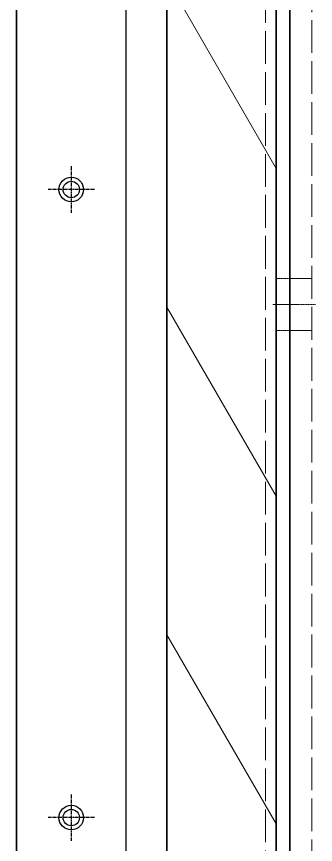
# Model space of a CAD drawing. Header units: millimetres. Extents: x 12184 to 41592, y 8990 to 29785.
# Drawn here: x 22024.6 to 22133.9, y 16974.3 to 17277.4 of the extents above; entities that cross this region are included whole.
import ezdxf

# ---------------------------------------------------------------- set-up
doc = ezdxf.new("R2010")
doc.units = ezdxf.units.MM
for name, pattern in [('CENTER', [2, 1.25, -0.25, 0.25, -0.25]), ('DASHDOT', [18.5, 12, -3, 0.5, -3]), ('DASHED', [15, 12, -3])]:
    doc.linetypes.add(name, pattern=pattern)
doc.layers.add('center', color=1, linetype='CENTER')

# ---------------------------------------------------------------- blocks, each defined once
blk = doc.blocks.new('A$C55E021B5')
at = {"color": 7, "lineweight": 35}
for p, q in [((1375, 38.5), (1375, 2102.5)), ((1415, 2102.5), (1415, 38.5)), ((1370, 2070.5), (1370, 209.79)), ((1370, 2070.5), (1370, 209.79)), ((1375, 70.5), (1375, 2070.5)), ((1375, 2070.5), (1375, 209.79))]:
    blk.add_line(p, q, dxfattribs=at)
at = {"color": 7, "linetype": 'DASHED', "lineweight": 13}
for p, q in [((1362, 2074.5), (1362, 66.5)), ((1370, 2074.5), (1370, 66.5)), ((1379, 1050.5), (1379, 38.5))]:
    blk.add_line(p, q, dxfattribs=at)
at = {"color": 7, "lineweight": 13, "ltscale": 0.133334}
for p, q in [((1415, 1054.47), (1375, 985.19)), ((1415, 934.47), (1375, 865.19)), ((1415, 814.47), (1375, 745.19))]:
    blk.add_line(p, q, dxfattribs=at)
at = {"color": 7, "linetype": 'DASHED', "lineweight": 13, "ltscale": 0.013334}
for p, q in [((1370, 944.91), (1362, 944.91)), ((1370, 925.91), (1362, 925.91))]:
    blk.add_line(p, q, dxfattribs=at)
at = {"color": 7, "linetype": 'DASHED', "lineweight": 13, "ltscale": 0.008333}
for p, q in [((1375, 944.91), (1370, 944.91)), ((1375, 925.91), (1370, 925.91))]:
    blk.add_line(p, q, dxfattribs=at)
at = {"color": 7, "linetype": 'DASHDOT', "lineweight": 13, "ltscale": 0.025999}
blk.add_line((1376.3, 935.41), (1360.7, 935.41), dxfattribs=at)
blk = doc.blocks.new('A$C3FF200C2')
for p, q in [((0, 805), (0, 0)), ((40, 805), (40, 0))]:
    blk.add_line(p, q)
blk = doc.blocks.new('1')
for p, q in [((22024.65, 18923.56), (22024.65, 15723.56)), ((22024.65, 18923.56), (22024.65, 15723.56)), ((22024.65, 16239.1), (22024.65, 18545.1))]:
    blk.add_line(p, q)
at = {"color": 7, "lineweight": 35}
for p, q in [((22079.65, 18339.1), (22079.65, 16275.1)), ((22119.65, 16275.1), (22119.65, 18339.1)), ((22119.65, 16307.1), (22119.65, 18307.1)), ((22119.65, 18307.1), (22119.65, 16446.39)), ((22124.65, 18307.1), (22124.65, 16446.39)), ((22124.65, 18307.1), (22124.65, 16446.39))]:
    blk.add_line(p, q, dxfattribs=at)
at = {"color": 7, "linetype": 'DASHED', "lineweight": 13}
for p, q in [((22124.65, 18311.1), (22124.65, 16303.1)), ((22132.65, 18311.1), (22132.65, 16303.1)), ((22115.65, 17287.1), (22115.65, 16275.1))]:
    blk.add_line(p, q, dxfattribs=at)
at = {"color": 7, "lineweight": 13, "ltscale": 0.133334}
for p, q in [((22079.65, 17291.07), (22119.65, 17221.79)), ((22079.65, 17171.07), (22119.65, 17101.79)), ((22079.65, 17051.07), (22119.65, 16981.79))]:
    blk.add_line(p, q, dxfattribs=at)
at = {"color": 7, "linetype": 'DASHED', "lineweight": 13, "ltscale": 0.008333}
for p, q in [((22119.65, 17181.51), (22124.65, 17181.51)), ((22119.65, 17162.51), (22124.65, 17162.51))]:
    blk.add_line(p, q, dxfattribs=at)
at = {"color": 7, "linetype": 'DASHED', "lineweight": 13, "ltscale": 0.013334}
for p, q in [((22124.65, 17181.51), (22132.65, 17181.51)), ((22124.65, 17162.51), (22132.65, 17162.51))]:
    blk.add_line(p, q, dxfattribs=at)
at = {"color": 7, "linetype": 'DASHDOT', "lineweight": 13, "ltscale": 0.025999}
blk.add_line((22118.35, 17172.01), (22133.95, 17172.01), dxfattribs=at)
for centre, radius in [((22044.65, 17214.1), 4.5), ((22044.65, 17214.1), 3), ((22044.65, 16984.1), 4.5), ((22044.65, 16984.1), 3)]:
    blk.add_circle(centre, radius)
at = {"layer": 'center'}
for p, q in [((22044.65, 17222.6), (22044.65, 17205.6)), ((22053.15, 17214.1), (22036.15, 17214.1)), ((22044.65, 16992.6), (22044.65, 16975.6)), ((22053.15, 16984.1), (22036.15, 16984.1))]:
    blk.add_line(p, q, dxfattribs=at)
at = {"xscale": -1}
blk.add_blockref('A$C55E021B5', (23494.65, 16236.6), dxfattribs=at)
blk.add_blockref('A$C3FF200C2', (22024.65, 16929.1))

msp = doc.modelspace()

# ---------------------------------------------------------------- block references
msp.add_blockref('1', (0, 0))

doc.saveas('drawing.dxf')
